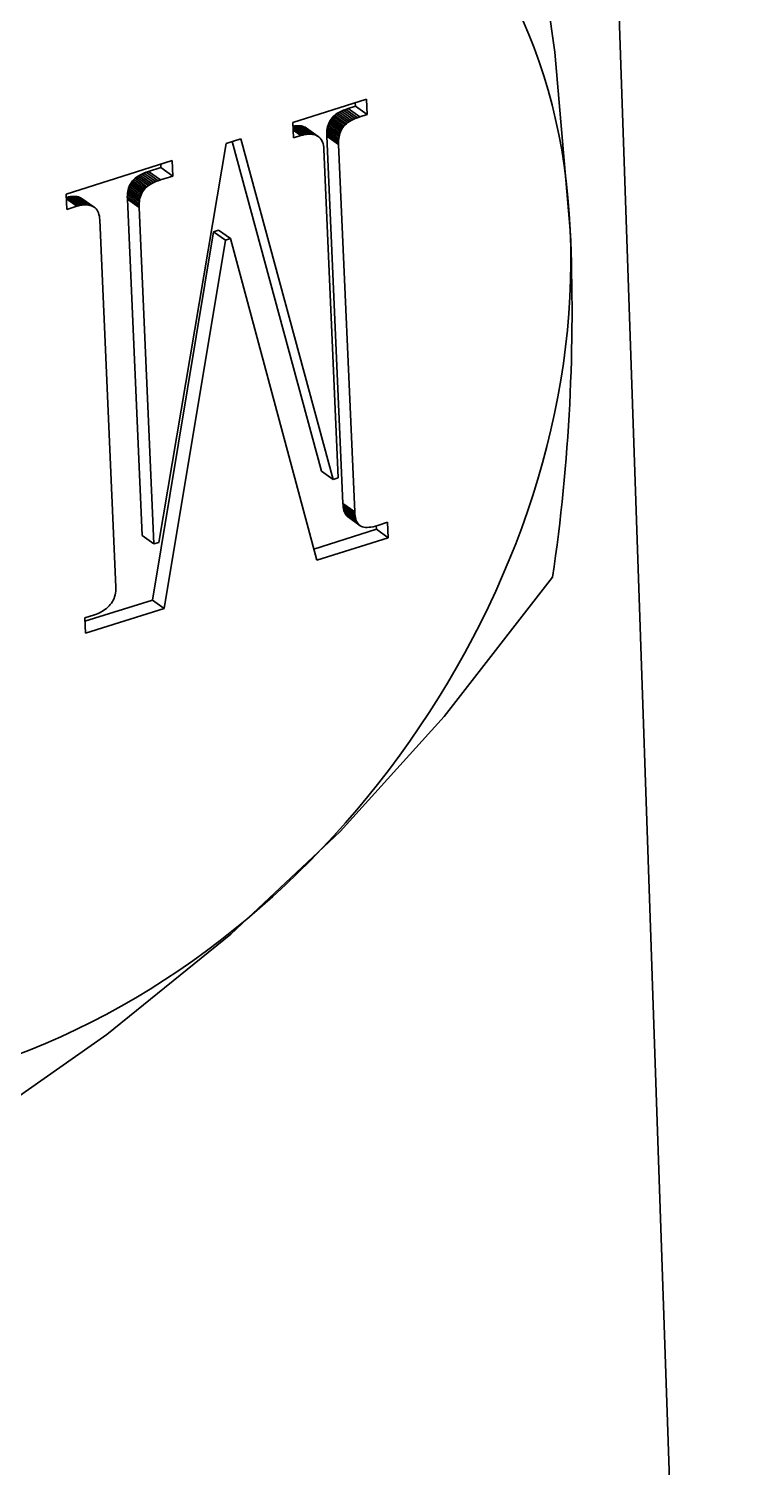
# Model space of a CAD drawing. Header units: millimetres. Extents: x 1333 to 129696, y -57210 to 105899.
# Drawn here: x 57159.275 to 57161.233, y 101200.526 to 101204.507 of the extents above; entities that cross this region are included whole.
import ezdxf

# ---------------------------------------------------------------- set-up
doc = ezdxf.new("R2010")
doc.units = ezdxf.units.MM
doc.header["$LTSCALE"] = 0.5
doc.layers.add('标注线', color=3, linetype='Continuous', lineweight=18)
doc.styles.add('DIM', font='romans.shx', dxfattribs={"width": 0.8, "bigfont": 'bigfont.shx'})
doc.dimstyles.new('DEH 1-1', dxfattribs={"dimtxt": 3.5, "dimasz": 2.5, "dimexe": 1, "dimexo": 0.625, "dimgap": 1.2, "dimtad": 1, "dimtoh": 1, "dimdsep": 46, "dimtxsty": 'DIM', "dimblk": 'OPEN', "dimcen": 0, "dimclrd": 8, "dimclre": 8, "dimclrt": 2, "dimazin": 2, "dimtfac": 0.5, "dimtmove": 0, "dimatfit": 3, "dimldrblk": 'OPEN', "dimfxl": 0, "dimtolj": 2, "dimlwd": 18, "dimlwe": 18, "dimarcsym": 0})

# ---------------------------------------------------------------- blocks, each defined once
blk = doc.blocks.new('_Open')
at = {"color": 0, "linetype": 'ByBlock', "lineweight": -2}
for p, q in [((-1, 0.1667), (0, 0)), ((-1, -0.1667), (0, 0)), ((0, 0), (-1, 0))]:
    blk.add_line(p, q, dxfattribs=at)

msp = doc.modelspace()

# ---------------------------------------------------------------- linework, layer by layer
at = {"color": 7, "lineweight": 35}
msp.add_line((57161.736, 101180.422), (57160.8044, 101207.6003), dxfattribs=at)
at = {"color": 7, "lineweight": 35, "ltscale": 0.021434}
msp.add_line((57160.0054, 101204.2472), (57160.2098, 101204.3117), dxfattribs=at)
at = {"color": 7, "lineweight": 35, "ltscale": 0.004269}
for p, q in [((57160.2098, 101204.3117), (57160.2117, 101204.269)), ((57159.3803, 101204.0067), (57159.3785, 101204.0494)), ((57160.268, 101203.141), (57160.2698, 101203.0983))]:
    msp.add_line(p, q, dxfattribs=at)
at = {"color": 7, "lineweight": 35, "ltscale": 0.000512369}
for p, q in [((57160.1252, 101204.2701), (57160.1212, 101204.2669)), ((57160.1579, 101204.2469), (57160.1539, 101204.2437)), ((57159.6059, 101204.0727), (57159.6019, 101204.0696))]:
    msp.add_line(p, q, dxfattribs=at)
at = {"color": 7, "lineweight": 35, "ltscale": 0.000542546}
for p, q in [((57160.1297, 101204.2731), (57160.1252, 101204.2701)), ((57160.1624, 101204.2499), (57160.1579, 101204.2469)), ((57159.5778, 101204.099), (57159.5733, 101204.096))]:
    msp.add_line(p, q, dxfattribs=at)
at = {"color": 7, "lineweight": 35, "ltscale": 0.004008}
for p, q in [((57160.1579, 101204.2469), (57160.1252, 101204.2701)), ((57160.1624, 101204.2499), (57160.1297, 101204.2731)), ((57160.1673, 101204.2527), (57160.1347, 101204.276)), ((57160.1727, 101204.2554), (57160.14, 101204.2786)), ((57160.1846, 101204.2603), (57160.152, 101204.2836)), ((57160.1912, 101204.2625), (57160.1586, 101204.2858)), ((57160.2117, 101204.269), (57160.179, 101204.2922)), ((57160.0382, 101204.2137), (57160.0055, 101204.2369)), ((57160.0432, 101204.2145), (57160.0105, 101204.2378)), ((57160.048, 101204.215), (57160.0153, 101204.2383)), ((57160.0525, 101204.2152), (57160.0199, 101204.2384)), ((57160.0569, 101204.215), (57160.0243, 101204.2382)), ((57160.0611, 101204.2145), (57160.0285, 101204.2377)), ((57160.069, 101204.2123), (57160.0363, 101204.2356)), ((57160.076, 101204.2087), (57160.0433, 101204.232)), ((57160.1376, 101204.2213), (57160.105, 101204.2445)), ((57160.1395, 101204.2255), (57160.1069, 101204.2487)), ((57160.1417, 101204.2295), (57160.1091, 101204.2527)), ((57160.1442, 101204.2333), (57160.1115, 101204.2565)), ((57160.1502, 101204.2404), (57160.1175, 101204.2636)), ((57160.1539, 101204.2437), (57160.1212, 101204.2669)), ((57160.1322, 101204.1919), (57160.0996, 101204.2152)), ((57160.1324, 101204.1863), (57160.0997, 101204.2096)), ((57160.1329, 101204.2025), (57160.1003, 101204.2258)), ((57159.6393, 101204.0884), (57159.6066, 101204.1117)), ((57159.6733, 101204.0992), (57159.6407, 101204.1224)), ((57159.5876, 101204.0513), (57159.5549, 101204.0746)), ((57159.5897, 101204.0553), (57159.5571, 101204.0786)), ((57159.595, 101204.0628), (57159.5624, 101204.086)), ((57159.6059, 101204.0727), (57159.5733, 101204.096)), ((57159.6265, 101204.0838), (57159.5938, 101204.1071)), ((57159.6327, 101204.0862), (57159.6, 101204.1094)), ((57159.413, 101204.0169), (57159.3803, 101204.0401)), ((57159.4231, 101204.0189), (57159.3904, 101204.0422)), ((57159.4278, 101204.0194), (57159.3952, 101204.0427)), ((57159.4324, 101204.0196), (57159.3998, 101204.0428)), ((57159.4368, 101204.0194), (57159.4042, 101204.0426)), ((57159.441, 101204.0188), (57159.4084, 101204.0421)), ((57159.4488, 101204.0167), (57159.4162, 101204.0399)), ((57159.4525, 101204.0151), (57159.4198, 101204.0383)), ((57159.4559, 101204.0131), (57159.4232, 101204.0364)), ((57159.5803, 101204.0178), (57159.5477, 101204.041)), ((57159.5805, 101204.0232), (57159.5478, 101204.0464)), ((57159.5804, 101204.0122), (57159.5478, 101204.0355)), ((57159.5817, 101204.0334), (57159.5491, 101204.0566)), ((57159.5828, 101204.0382), (57159.5501, 101204.0614)), ((57159.584, 101204.0427), (57159.5514, 101204.066)), ((57159.8193, 101203.9218), (57159.7866, 101203.9451)), ((57160.1773, 101203.1644), (57160.1446, 101203.1877)), ((57160.1779, 101203.1593), (57160.1453, 101203.1825)), ((57160.1788, 101203.1545), (57160.1462, 101203.1778)), ((57160.18, 101203.1501), (57160.1473, 101203.1734)), ((57160.1814, 101203.1461), (57160.1487, 101203.1693)), ((57160.1831, 101203.1424), (57160.1504, 101203.1657)), ((57160.185, 101203.1392), (57160.1524, 101203.1624)), ((57160.1872, 101203.1363), (57160.1545, 101203.1595)), ((57160.1897, 101203.1337), (57160.157, 101203.157)), ((57159.6212, 101203.0811), (57159.5885, 101203.1043))]:
    msp.add_line(p, q, dxfattribs=at)
at = {"color": 7, "lineweight": 35, "ltscale": 0.000570438}
for p, q in [((57160.1347, 101204.276), (57160.1297, 101204.2731)), ((57160.1673, 101204.2527), (57160.1624, 101204.2499))]:
    msp.add_line(p, q, dxfattribs=at)
at = {"color": 7, "lineweight": 35, "ltscale": 0.000595054}
for p, q in [((57160.14, 101204.2786), (57160.1347, 101204.276)), ((57160.1727, 101204.2554), (57160.1673, 101204.2527)), ((57159.5881, 101204.1045), (57159.5828, 101204.1018)), ((57159.6207, 101204.0813), (57159.6154, 101204.0786))]:
    msp.add_line(p, q, dxfattribs=at)
at = {"color": 7, "lineweight": 35, "ltscale": 0.000633357}
msp.add_line((57160.1458, 101204.2812), (57160.14, 101204.2786), dxfattribs=at)
at = {"color": 7, "lineweight": 35, "ltscale": 0.000660542}
msp.add_line((57160.152, 101204.2836), (57160.1458, 101204.2812), dxfattribs=at)
at = {"color": 7, "lineweight": 35, "ltscale": 0.004009}
for p, q in [((57160.1785, 101204.2579), (57160.1458, 101204.2812)), ((57160.0651, 101204.2136), (57160.0325, 101204.2368)), ((57160.0726, 101204.2107), (57160.04, 101204.234)), ((57160.1337, 101204.2075), (57160.101, 101204.2307)), ((57160.1347, 101204.2123), (57160.102, 101204.2355)), ((57160.136, 101204.2169), (57160.1034, 101204.2401)), ((57160.147, 101204.2369), (57160.1143, 101204.2602)), ((57160.1324, 101204.1973), (57160.0998, 101204.2206)), ((57159.5983, 101204.0662), (57159.5656, 101204.0895)), ((57159.6019, 101204.0696), (57159.5693, 101204.0928)), ((57159.6105, 101204.0757), (57159.5778, 101204.099)), ((57159.6154, 101204.0786), (57159.5828, 101204.1018)), ((57159.6207, 101204.0813), (57159.5881, 101204.1045)), ((57159.4181, 101204.0181), (57159.3854, 101204.0413)), ((57159.4451, 101204.0179), (57159.4124, 101204.0412)), ((57159.581, 101204.0284), (57159.5483, 101204.0516)), ((57159.5857, 101204.0471), (57159.553, 101204.0704)), ((57159.8329, 101203.9261), (57159.8002, 101203.9494)), ((57160.1177, 101203.2593), (57160.0851, 101203.2826)), ((57160.1769, 101203.1699), (57160.1443, 101203.1932)), ((57160.1924, 101203.1316), (57160.1597, 101203.1548)), ((57160.2698, 101203.0983), (57160.2372, 101203.1216)), ((57159.6498, 101202.9027), (57159.6171, 101202.926))]:
    msp.add_line(p, q, dxfattribs=at)
at = {"color": 7, "lineweight": 35, "ltscale": 0.000695807}
for p, q in [((57160.1586, 101204.2858), (57160.152, 101204.2836)), ((57160.1912, 101204.2625), (57160.1846, 101204.2603)), ((57159.6066, 101204.1117), (57159.6, 101204.1094)), ((57159.6393, 101204.0884), (57159.6327, 101204.0862))]:
    msp.add_line(p, q, dxfattribs=at)
at = {"color": 7, "lineweight": 35, "ltscale": 0.002144}
for p, q in [((57160.179, 101204.2922), (57160.1586, 101204.2858)), ((57160.2117, 101204.269), (57160.1912, 101204.2625)), ((57160.0277, 101204.211), (57160.0072, 101204.2045))]:
    msp.add_line(p, q, dxfattribs=at)
at = {"color": 7, "lineweight": 35, "ltscale": 0.00095768}
for p, q in [((57160.1786, 101204.3018), (57160.179, 101204.2922)), ((57159.6402, 101204.132), (57159.6407, 101204.1224))]:
    msp.add_line(p, q, dxfattribs=at)
at = {"color": 7, "lineweight": 35, "ltscale": 0.00427}
for p, q in [((57160.0072, 101204.2045), (57160.0054, 101204.2472)), ((57159.6714, 101204.1418), (57159.6733, 101204.0992))]:
    msp.add_line(p, q, dxfattribs=at)
at = {"color": 7, "lineweight": 35, "ltscale": 0.000507602}
for p, q in [((57160.0105, 101204.2378), (57160.0055, 101204.2369)), ((57160.0432, 101204.2145), (57160.0382, 101204.2137)), ((57159.4231, 101204.0189), (57159.4181, 101204.0181))]:
    msp.add_line(p, q, dxfattribs=at)
at = {"color": 7, "lineweight": 35, "ltscale": 0.003312}
msp.add_line((57160.033, 101204.2125), (57160.006, 101204.2317), dxfattribs=at)
at = {"color": 7, "lineweight": 35, "ltscale": 0.00047873}
for p, q in [((57160.0153, 101204.2383), (57160.0105, 101204.2378)), ((57160.048, 101204.215), (57160.0432, 101204.2145)), ((57159.3952, 101204.0427), (57159.3904, 101204.0422))]:
    msp.add_line(p, q, dxfattribs=at)
at = {"color": 7, "lineweight": 35, "ltscale": 0.000458018}
for p, q in [((57160.0199, 101204.2384), (57160.0153, 101204.2383)), ((57160.0525, 101204.2152), (57160.048, 101204.215)), ((57159.3998, 101204.0428), (57159.3952, 101204.0427))]:
    msp.add_line(p, q, dxfattribs=at)
at = {"color": 7, "lineweight": 35, "ltscale": 0.000439901}
for p, q in [((57160.0243, 101204.2382), (57160.0199, 101204.2384)), ((57160.0569, 101204.215), (57160.0525, 101204.2152)), ((57159.4042, 101204.0426), (57159.3998, 101204.0428))]:
    msp.add_line(p, q, dxfattribs=at)
at = {"color": 7, "lineweight": 35, "ltscale": 0.000424809}
for p, q in [((57160.0285, 101204.2377), (57160.0243, 101204.2382)), ((57159.441, 101204.0188), (57159.4368, 101204.0194))]:
    msp.add_line(p, q, dxfattribs=at)
at = {"color": 7, "lineweight": 35, "ltscale": 0.00040648}
msp.add_line((57160.0325, 101204.2368), (57160.0285, 101204.2377), dxfattribs=at)
at = {"color": 7, "lineweight": 35, "ltscale": 0.000404367}
msp.add_line((57160.0363, 101204.2356), (57160.0325, 101204.2368), dxfattribs=at)
at = {"color": 7, "lineweight": 35, "ltscale": 0.000399116}
msp.add_line((57160.04, 101204.234), (57160.0363, 101204.2356), dxfattribs=at)
at = {"color": 7, "lineweight": 35, "ltscale": 0.000389533}
for p, q in [((57160.0433, 101204.232), (57160.04, 101204.234)), ((57159.4232, 101204.0364), (57159.4198, 101204.0383))]:
    msp.add_line(p, q, dxfattribs=at)
at = {"color": 7, "lineweight": 35, "ltscale": 0.000505064}
for p, q in [((57160.101, 101204.2307), (57160.1003, 101204.2258)), ((57159.5491, 101204.0566), (57159.5483, 101204.0516))]:
    msp.add_line(p, q, dxfattribs=at)
at = {"color": 7, "lineweight": 35, "ltscale": 0.000490232}
for p, q in [((57160.102, 101204.2355), (57160.101, 101204.2307)), ((57160.1347, 101204.2123), (57160.1337, 101204.2075)), ((57159.5501, 101204.0614), (57159.5491, 101204.0566)), ((57159.5828, 101204.0382), (57159.5817, 101204.0334))]:
    msp.add_line(p, q, dxfattribs=at)
at = {"color": 7, "lineweight": 35, "ltscale": 0.000478516}
for p, q in [((57160.1034, 101204.2401), (57160.102, 101204.2355)), ((57160.136, 101204.2169), (57160.1347, 101204.2123))]:
    msp.add_line(p, q, dxfattribs=at)
at = {"color": 7, "lineweight": 35, "ltscale": 0.000467228}
msp.add_line((57160.105, 101204.2445), (57160.1034, 101204.2401), dxfattribs=at)
at = {"color": 7, "lineweight": 35, "ltscale": 0.000460998}
for p, q in [((57160.1069, 101204.2487), (57160.105, 101204.2445)), ((57160.1395, 101204.2255), (57160.1376, 101204.2213)), ((57159.5876, 101204.0513), (57159.5857, 101204.0471))]:
    msp.add_line(p, q, dxfattribs=at)
at = {"color": 7, "lineweight": 35, "ltscale": 0.000455516}
msp.add_line((57160.1091, 101204.2527), (57160.1069, 101204.2487), dxfattribs=at)
at = {"color": 7, "lineweight": 35, "ltscale": 0.000452906}
msp.add_line((57160.1115, 101204.2565), (57160.1091, 101204.2527), dxfattribs=at)
at = {"color": 7, "lineweight": 35, "ltscale": 0.000459033}
msp.add_line((57160.1143, 101204.2602), (57160.1115, 101204.2565), dxfattribs=at)
at = {"color": 7, "lineweight": 35, "ltscale": 0.00047394}
for p, q in [((57160.1175, 101204.2636), (57160.1143, 101204.2602)), ((57159.5983, 101204.0662), (57159.595, 101204.0628))]:
    msp.add_line(p, q, dxfattribs=at)
at = {"color": 7, "lineweight": 35, "ltscale": 0.000493708}
for p, q in [((57160.1212, 101204.2669), (57160.1175, 101204.2636)), ((57159.5693, 101204.0928), (57159.5656, 101204.0895)), ((57159.6019, 101204.0696), (57159.5983, 101204.0662))]:
    msp.add_line(p, q, dxfattribs=at)
at = {"color": 7, "lineweight": 35, "ltscale": 0.000452264}
for p, q in [((57160.1442, 101204.2333), (57160.1417, 101204.2295)), ((57159.5921, 101204.0591), (57159.5897, 101204.0553))]:
    msp.add_line(p, q, dxfattribs=at)
at = {"color": 7, "lineweight": 35, "ltscale": 0.00045843}
for p, q in [((57160.147, 101204.2369), (57160.1442, 101204.2333)), ((57159.5624, 101204.086), (57159.5596, 101204.0824))]:
    msp.add_line(p, q, dxfattribs=at)
at = {"color": 7, "lineweight": 35, "ltscale": 0.000475056}
msp.add_line((57160.1502, 101204.2404), (57160.147, 101204.2369), dxfattribs=at)
at = {"color": 7, "lineweight": 35, "ltscale": 0.000493197}
msp.add_line((57160.1539, 101204.2437), (57160.1502, 101204.2404), dxfattribs=at)
at = {"color": 7, "lineweight": 35, "ltscale": 0.000633051}
msp.add_line((57160.1785, 101204.2579), (57160.1727, 101204.2554), dxfattribs=at)
at = {"color": 7, "lineweight": 35, "ltscale": 0.000660817}
msp.add_line((57160.1846, 101204.2603), (57160.1785, 101204.2579), dxfattribs=at)
at = {"color": 7, "lineweight": 35, "ltscale": 0.004288}
msp.add_line((57159.8214, 101204.1891), (57159.8623, 101204.202), dxfattribs=at)
at = {"color": 7, "lineweight": 35, "ltscale": 0.094467}
msp.add_line((57159.838, 101204.1944), (57160.0851, 101203.2826), dxfattribs=at)
at = {"color": 7, "lineweight": 35, "ltscale": 0.09767}
msp.add_line((57159.8623, 101204.202), (57160.1177, 101203.2593), dxfattribs=at)
at = {"color": 7, "lineweight": 35, "ltscale": 0.002629}
msp.add_line((57160.0277, 101204.211), (57160.0063, 101204.2262), dxfattribs=at)
at = {"color": 7, "lineweight": 35, "ltscale": 0.000553131}
msp.add_line((57160.033, 101204.2125), (57160.0277, 101204.211), dxfattribs=at)
at = {"color": 7, "lineweight": 35, "ltscale": 0.000532447}
msp.add_line((57160.0382, 101204.2137), (57160.033, 101204.2125), dxfattribs=at)
at = {"color": 7, "lineweight": 35, "ltscale": 0.00042471}
for p, q in [((57160.0611, 101204.2145), (57160.0569, 101204.215)), ((57159.4084, 101204.0421), (57159.4042, 101204.0426))]:
    msp.add_line(p, q, dxfattribs=at)
at = {"color": 7, "lineweight": 35, "ltscale": 0.000406815}
msp.add_line((57160.0651, 101204.2136), (57160.0611, 101204.2145), dxfattribs=at)
at = {"color": 7, "lineweight": 35, "ltscale": 0.000403897}
msp.add_line((57160.069, 101204.2123), (57160.0651, 101204.2136), dxfattribs=at)
at = {"color": 7, "lineweight": 35, "ltscale": 0.000399725}
msp.add_line((57160.0726, 101204.2107), (57160.069, 101204.2123), dxfattribs=at)
at = {"color": 7, "lineweight": 35, "ltscale": 0.000389147}
for p, q in [((57160.076, 101204.2087), (57160.0726, 101204.2107)), ((57159.4559, 101204.0131), (57159.4525, 101204.0151))]:
    msp.add_line(p, q, dxfattribs=at)
at = {"color": 7, "lineweight": 35, "ltscale": 0.000385163}
msp.add_line((57160.079, 101204.2064), (57160.076, 101204.2087), dxfattribs=at)
at = {"color": 7, "lineweight": 35, "ltscale": 0.000384134}
msp.add_line((57160.0817, 101204.2037), (57160.079, 101204.2064), dxfattribs=at)
at = {"color": 7, "lineweight": 35, "ltscale": 0.000394291}
msp.add_line((57160.0841, 101204.2005), (57160.0817, 101204.2037), dxfattribs=at)
at = {"color": 7, "lineweight": 35, "ltscale": 0.000409687}
for p, q in [((57160.0862, 101204.197), (57160.0841, 101204.2005)), ((57159.4661, 101204.0013), (57159.464, 101204.0049))]:
    msp.add_line(p, q, dxfattribs=at)
at = {"color": 7, "lineweight": 35, "ltscale": 0.000427772}
for p, q in [((57160.0879, 101204.1931), (57160.0862, 101204.197)), ((57159.4678, 101203.9974), (57159.4661, 101204.0013))]:
    msp.add_line(p, q, dxfattribs=at)
at = {"color": 7, "lineweight": 35, "ltscale": 0.000454069}
for p, q in [((57160.0893, 101204.1887), (57160.0879, 101204.1931)), ((57159.4692, 101203.9931), (57159.4678, 101203.9974))]:
    msp.add_line(p, q, dxfattribs=at)
at = {"color": 7, "lineweight": 35, "ltscale": 0.000539709}
for p, q in [((57160.0998, 101204.2206), (57160.0996, 101204.2152)), ((57159.5478, 101204.0464), (57159.5477, 101204.041))]:
    msp.add_line(p, q, dxfattribs=at)
at = {"color": 7, "lineweight": 35, "ltscale": 0.000558605}
for p, q in [((57160.0996, 101204.2152), (57160.0997, 101204.2096)), ((57160.1322, 101204.1919), (57160.1324, 101204.1863)), ((57159.5477, 101204.041), (57159.5478, 101204.0355))]:
    msp.add_line(p, q, dxfattribs=at)
at = {"color": 7, "lineweight": 35, "ltscale": 0.101742}
msp.add_line((57160.0997, 101204.2096), (57160.1443, 101203.1932), dxfattribs=at)
at = {"color": 7, "lineweight": 35, "ltscale": 0.000520332}
for p, q in [((57160.1003, 101204.2258), (57160.0998, 101204.2206)), ((57159.5483, 101204.0516), (57159.5478, 101204.0464))]:
    msp.add_line(p, q, dxfattribs=at)
at = {"color": 7, "lineweight": 35, "ltscale": 0.000538946}
for p, q in [((57160.1324, 101204.1973), (57160.1322, 101204.1919)), ((57159.5805, 101204.0232), (57159.5803, 101204.0178))]:
    msp.add_line(p, q, dxfattribs=at)
at = {"color": 7, "lineweight": 35, "ltscale": 0.000521092}
msp.add_line((57160.1329, 101204.2025), (57160.1324, 101204.1973), dxfattribs=at)
at = {"color": 7, "lineweight": 35, "ltscale": 0.000504309}
msp.add_line((57160.1337, 101204.2075), (57160.1329, 101204.2025), dxfattribs=at)
at = {"color": 7, "lineweight": 35, "ltscale": 0.000467946}
msp.add_line((57160.1376, 101204.2213), (57160.136, 101204.2169), dxfattribs=at)
at = {"color": 7, "lineweight": 35, "ltscale": 0.000456184}
msp.add_line((57160.1417, 101204.2295), (57160.1395, 101204.2255), dxfattribs=at)
at = {"color": 7, "lineweight": 35, "ltscale": 0.111942}
msp.add_line((57159.6348, 101203.0853), (57159.8214, 101204.1891), dxfattribs=at)
at = {"color": 7, "lineweight": 35, "ltscale": 0.000481288}
msp.add_line((57160.0903, 101204.184), (57160.0893, 101204.1887), dxfattribs=at)
at = {"color": 7, "lineweight": 35, "ltscale": 0.000515635}
msp.add_line((57160.0911, 101204.1789), (57160.0903, 101204.184), dxfattribs=at)
at = {"color": 7, "lineweight": 35, "ltscale": 0.000550215}
for p, q in [((57160.0915, 101204.1734), (57160.0911, 101204.1789)), ((57159.4714, 101203.9778), (57159.471, 101203.9833))]:
    msp.add_line(p, q, dxfattribs=at)
at = {"color": 7, "lineweight": 35, "ltscale": 0.09107}
msp.add_line((57160.1313, 101203.2636), (57160.0915, 101204.1734), dxfattribs=at)
at = {"color": 7, "lineweight": 35, "ltscale": 0.101743}
msp.add_line((57160.1324, 101204.1863), (57160.1769, 101203.1699), dxfattribs=at)
at = {"color": 7, "lineweight": 35, "ltscale": 0.030721}
msp.add_line((57159.3785, 101204.0494), (57159.6714, 101204.1418), dxfattribs=at)
at = {"color": 7, "lineweight": 35, "ltscale": 0.003571}
for p, q in [((57159.6407, 101204.1224), (57159.6066, 101204.1117)), ((57159.6733, 101204.0992), (57159.6393, 101204.0884))]:
    msp.add_line(p, q, dxfattribs=at)
at = {"color": 7, "lineweight": 35, "ltscale": 0.000460302}
msp.add_line((57159.5549, 101204.0746), (57159.553, 101204.0704), dxfattribs=at)
at = {"color": 7, "lineweight": 35, "ltscale": 0.000453276}
for p, q in [((57159.5571, 101204.0786), (57159.5549, 101204.0746)), ((57159.5897, 101204.0553), (57159.5876, 101204.0513))]:
    msp.add_line(p, q, dxfattribs=at)
at = {"color": 7, "lineweight": 35, "ltscale": 0.000456225}
msp.add_line((57159.5596, 101204.0824), (57159.5571, 101204.0786), dxfattribs=at)
at = {"color": 7, "lineweight": 35, "ltscale": 0.004004}
msp.add_line((57159.5921, 101204.0591), (57159.5596, 101204.0824), dxfattribs=at)
at = {"color": 7, "lineweight": 35, "ltscale": 0.000474497}
msp.add_line((57159.5656, 101204.0895), (57159.5624, 101204.086), dxfattribs=at)
at = {"color": 7, "lineweight": 35, "ltscale": 0.000511898}
msp.add_line((57159.5733, 101204.096), (57159.5693, 101204.0928), dxfattribs=at)
at = {"color": 7, "lineweight": 35, "ltscale": 0.000570819}
for p, q in [((57159.5828, 101204.1018), (57159.5778, 101204.099)), ((57159.6154, 101204.0786), (57159.6105, 101204.0757))]:
    msp.add_line(p, q, dxfattribs=at)
at = {"color": 7, "lineweight": 35, "ltscale": 0.000627465}
msp.add_line((57159.5938, 101204.1071), (57159.5881, 101204.1045), dxfattribs=at)
at = {"color": 7, "lineweight": 35, "ltscale": 0.000666242}
msp.add_line((57159.6, 101204.1094), (57159.5938, 101204.1071), dxfattribs=at)
at = {"color": 7, "lineweight": 35, "ltscale": 0.000542124}
msp.add_line((57159.6105, 101204.0757), (57159.6059, 101204.0727), dxfattribs=at)
at = {"color": 7, "lineweight": 35, "ltscale": 0.000627774}
msp.add_line((57159.6265, 101204.0838), (57159.6207, 101204.0813), dxfattribs=at)
at = {"color": 7, "lineweight": 35, "ltscale": 0.000666514}
msp.add_line((57159.6327, 101204.0862), (57159.6265, 101204.0838), dxfattribs=at)
at = {"color": 7, "lineweight": 35, "ltscale": 0.0035}
msp.add_line((57159.4076, 101204.0153), (57159.3791, 101204.0356), dxfattribs=at)
at = {"color": 7, "lineweight": 35, "ltscale": 0.000526676}
msp.add_line((57159.3854, 101204.0413), (57159.3803, 101204.0401), dxfattribs=at)
at = {"color": 7, "lineweight": 35, "ltscale": 0.000507476}
msp.add_line((57159.3904, 101204.0422), (57159.3854, 101204.0413), dxfattribs=at)
at = {"color": 7, "lineweight": 35, "ltscale": 0.000412439}
msp.add_line((57159.4124, 101204.0412), (57159.4084, 101204.0421), dxfattribs=at)
at = {"color": 7, "lineweight": 35, "ltscale": 0.000398567}
msp.add_line((57159.4162, 101204.0399), (57159.4124, 101204.0412), dxfattribs=at)
at = {"color": 7, "lineweight": 35, "ltscale": 0.00039942}
for p, q in [((57159.4198, 101204.0383), (57159.4162, 101204.0399)), ((57159.4525, 101204.0151), (57159.4488, 101204.0167))]:
    msp.add_line(p, q, dxfattribs=at)
at = {"color": 7, "lineweight": 35, "ltscale": 0.093204}
for p, q in [((57159.5478, 101204.0355), (57159.5885, 101203.1043)), ((57159.5804, 101204.0122), (57159.6212, 101203.0811))]:
    msp.add_line(p, q, dxfattribs=at)
at = {"color": 7, "lineweight": 35, "ltscale": 0.000476839}
for p, q in [((57159.5514, 101204.066), (57159.5501, 101204.0614)), ((57159.584, 101204.0427), (57159.5828, 101204.0382))]:
    msp.add_line(p, q, dxfattribs=at)
at = {"color": 7, "lineweight": 35, "ltscale": 0.000470051}
msp.add_line((57159.553, 101204.0704), (57159.5514, 101204.066), dxfattribs=at)
at = {"color": 7, "lineweight": 35, "ltscale": 0.000505819}
msp.add_line((57159.5817, 101204.0334), (57159.581, 101204.0284), dxfattribs=at)
at = {"color": 7, "lineweight": 35, "ltscale": 0.000469336}
msp.add_line((57159.5857, 101204.0471), (57159.584, 101204.0427), dxfattribs=at)
at = {"color": 7, "lineweight": 35, "ltscale": 0.000462792}
msp.add_line((57159.595, 101204.0628), (57159.5921, 101204.0591), dxfattribs=at)
at = {"color": 7, "lineweight": 35, "ltscale": 0.00286}
msp.add_line((57159.4076, 101204.0153), (57159.3803, 101204.0067), dxfattribs=at)
at = {"color": 7, "lineweight": 35, "ltscale": 0.000559205}
msp.add_line((57159.413, 101204.0169), (57159.4076, 101204.0153), dxfattribs=at)
at = {"color": 7, "lineweight": 35, "ltscale": 0.000526329}
msp.add_line((57159.4181, 101204.0181), (57159.413, 101204.0169), dxfattribs=at)
at = {"color": 7, "lineweight": 35, "ltscale": 0.000478811}
msp.add_line((57159.4278, 101204.0194), (57159.4231, 101204.0189), dxfattribs=at)
at = {"color": 7, "lineweight": 35, "ltscale": 0.000457993}
msp.add_line((57159.4324, 101204.0196), (57159.4278, 101204.0194), dxfattribs=at)
at = {"color": 7, "lineweight": 35, "ltscale": 0.000439867}
msp.add_line((57159.4368, 101204.0194), (57159.4324, 101204.0196), dxfattribs=at)
at = {"color": 7, "lineweight": 35, "ltscale": 0.000412604}
msp.add_line((57159.4451, 101204.0179), (57159.441, 101204.0188), dxfattribs=at)
at = {"color": 7, "lineweight": 35, "ltscale": 0.000398328}
msp.add_line((57159.4488, 101204.0167), (57159.4451, 101204.0179), dxfattribs=at)
at = {"color": 7, "lineweight": 35, "ltscale": 0.000385629}
msp.add_line((57159.4589, 101204.0108), (57159.4559, 101204.0131), dxfattribs=at)
at = {"color": 7, "lineweight": 35, "ltscale": 0.00038468}
msp.add_line((57159.4616, 101204.008), (57159.4589, 101204.0108), dxfattribs=at)
at = {"color": 7, "lineweight": 35, "ltscale": 0.000393683}
msp.add_line((57159.464, 101204.0049), (57159.4616, 101204.008), dxfattribs=at)
at = {"color": 7, "lineweight": 35, "ltscale": 0.000482641}
msp.add_line((57159.4703, 101203.9884), (57159.4692, 101203.9931), dxfattribs=at)
at = {"color": 7, "lineweight": 35, "ltscale": 0.000559368}
msp.add_line((57159.5803, 101204.0178), (57159.5804, 101204.0122), dxfattribs=at)
at = {"color": 7, "lineweight": 35, "ltscale": 0.000519572}
msp.add_line((57159.581, 101204.0284), (57159.5805, 101204.0232), dxfattribs=at)
at = {"color": 7, "lineweight": 35, "ltscale": 0.00051488}
msp.add_line((57159.471, 101203.9833), (57159.4703, 101203.9884), dxfattribs=at)
at = {"color": 7, "lineweight": 35, "ltscale": 0.101741}
msp.add_line((57159.5159, 101202.9614), (57159.4714, 101203.9778), dxfattribs=at)
at = {"color": 7, "lineweight": 35, "ltscale": 0.10331}
msp.add_line((57159.7866, 101203.9451), (57159.6171, 101202.926), dxfattribs=at)
at = {"color": 7, "lineweight": 35, "ltscale": 0.103311}
msp.add_line((57159.8193, 101203.9218), (57159.6498, 101202.9027), dxfattribs=at)
at = {"color": 7, "lineweight": 35, "ltscale": 0.001427}
for p, q in [((57159.8002, 101203.9494), (57159.7866, 101203.9451)), ((57159.8329, 101203.9261), (57159.8193, 101203.9218)), ((57160.1177, 101203.2593), (57160.1313, 101203.2636)), ((57159.6212, 101203.0811), (57159.6348, 101203.0853))]:
    msp.add_line(p, q, dxfattribs=at)
at = {"color": 7, "lineweight": 35, "ltscale": 0.092174}
msp.add_line((57160.0723, 101203.036), (57159.8329, 101203.9261), dxfattribs=at)
at = {"color": 7, "lineweight": 35, "ltscale": 0.000551297}
msp.add_line((57160.1443, 101203.1932), (57160.1446, 101203.1877), dxfattribs=at)
at = {"color": 7, "lineweight": 35, "ltscale": 0.000517073}
for p, q in [((57160.1446, 101203.1877), (57160.1453, 101203.1825)), ((57160.1773, 101203.1644), (57160.1779, 101203.1593))]:
    msp.add_line(p, q, dxfattribs=at)
at = {"color": 7, "lineweight": 35, "ltscale": 0.000484797}
for p, q in [((57160.1453, 101203.1825), (57160.1462, 101203.1778)), ((57160.1779, 101203.1593), (57160.1788, 101203.1545))]:
    msp.add_line(p, q, dxfattribs=at)
at = {"color": 7, "lineweight": 35, "ltscale": 0.000453759}
for p, q in [((57160.1462, 101203.1778), (57160.1473, 101203.1734)), ((57160.1788, 101203.1545), (57160.18, 101203.1501))]:
    msp.add_line(p, q, dxfattribs=at)
at = {"color": 7, "lineweight": 35, "ltscale": 0.000426592}
for p, q in [((57160.1473, 101203.1734), (57160.1487, 101203.1693)), ((57160.18, 101203.1501), (57160.1814, 101203.1461))]:
    msp.add_line(p, q, dxfattribs=at)
at = {"color": 7, "lineweight": 35, "ltscale": 0.000402742}
for p, q in [((57160.1487, 101203.1693), (57160.1504, 101203.1657)), ((57160.1814, 101203.1461), (57160.1831, 101203.1424))]:
    msp.add_line(p, q, dxfattribs=at)
at = {"color": 7, "lineweight": 35, "ltscale": 0.000381802}
for p, q in [((57160.1504, 101203.1657), (57160.1524, 101203.1624)), ((57160.1831, 101203.1424), (57160.185, 101203.1392))]:
    msp.add_line(p, q, dxfattribs=at)
at = {"color": 7, "lineweight": 35, "ltscale": 0.000360735}
msp.add_line((57160.1524, 101203.1624), (57160.1545, 101203.1595), dxfattribs=at)
at = {"color": 7, "lineweight": 35, "ltscale": 0.000356606}
msp.add_line((57160.1545, 101203.1595), (57160.157, 101203.157), dxfattribs=at)
at = {"color": 7, "lineweight": 35, "ltscale": 0.000344586}
msp.add_line((57160.157, 101203.157), (57160.1597, 101203.1548), dxfattribs=at)
at = {"color": 7, "lineweight": 35, "ltscale": 0.000550536}
msp.add_line((57160.1769, 101203.1699), (57160.1773, 101203.1644), dxfattribs=at)
at = {"color": 7, "lineweight": 35, "ltscale": 0.01817}
msp.add_line((57160.2372, 101203.1216), (57160.0639, 101203.0669), dxfattribs=at)
at = {"color": 7, "lineweight": 35, "ltscale": 0.00036012}
msp.add_line((57160.185, 101203.1392), (57160.1872, 101203.1363), dxfattribs=at)
at = {"color": 7, "lineweight": 35, "ltscale": 0.00035715}
msp.add_line((57160.1872, 101203.1363), (57160.1897, 101203.1337), dxfattribs=at)
at = {"color": 7, "lineweight": 35, "ltscale": 0.000345065}
msp.add_line((57160.1897, 101203.1337), (57160.1924, 101203.1316), dxfattribs=at)
at = {"color": 7, "lineweight": 35, "ltscale": 0.000352792}
msp.add_line((57160.1924, 101203.1316), (57160.1954, 101203.1298), dxfattribs=at)
at = {"color": 7, "lineweight": 35, "ltscale": 0.000374024}
msp.add_line((57160.1954, 101203.1298), (57160.1989, 101203.1284), dxfattribs=at)
at = {"color": 7, "lineweight": 35, "ltscale": 0.000395988}
msp.add_line((57160.1989, 101203.1284), (57160.2027, 101203.1275), dxfattribs=at)
at = {"color": 7, "lineweight": 35, "ltscale": 0.000424515}
msp.add_line((57160.2027, 101203.1275), (57160.207, 101203.1269), dxfattribs=at)
at = {"color": 7, "lineweight": 35, "ltscale": 0.000464028}
msp.add_line((57160.207, 101203.1269), (57160.2116, 101203.1268), dxfattribs=at)
at = {"color": 7, "lineweight": 35, "ltscale": 0.000507421}
msp.add_line((57160.2116, 101203.1268), (57160.2167, 101203.1271), dxfattribs=at)
at = {"color": 7, "lineweight": 35, "ltscale": 0.000541676}
msp.add_line((57160.2167, 101203.1271), (57160.222, 101203.1278), dxfattribs=at)
at = {"color": 7, "lineweight": 35, "ltscale": 0.000596574}
msp.add_line((57160.222, 101203.1278), (57160.2279, 101203.1289), dxfattribs=at)
at = {"color": 7, "lineweight": 35, "ltscale": 0.000640804}
msp.add_line((57160.2279, 101203.1289), (57160.2341, 101203.1304), dxfattribs=at)
at = {"color": 7, "lineweight": 35, "ltscale": 0.00068729}
msp.add_line((57160.2341, 101203.1304), (57160.2407, 101203.1324), dxfattribs=at)
at = {"color": 7, "lineweight": 35, "ltscale": 0.000964539}
msp.add_line((57160.2367, 101203.1312), (57160.2372, 101203.1216), dxfattribs=at)
at = {"color": 7, "lineweight": 35, "ltscale": 0.002861}
for p, q in [((57160.2407, 101203.1324), (57160.268, 101203.141)), ((57159.4298, 101202.8765), (57159.4571, 101202.8852))]:
    msp.add_line(p, q, dxfattribs=at)
at = {"color": 7, "lineweight": 35, "ltscale": 0.020717}
msp.add_line((57160.2698, 101203.0983), (57160.0723, 101203.036), dxfattribs=at)
at = {"color": 7, "lineweight": 35, "ltscale": 0.000560031}
msp.add_line((57159.516, 101202.9558), (57159.5159, 101202.9614), dxfattribs=at)
at = {"color": 7, "lineweight": 35, "ltscale": 0.019597}
msp.add_line((57159.6171, 101202.926), (57159.4302, 101202.867), dxfattribs=at)
at = {"color": 7, "lineweight": 35, "ltscale": 0.000507277}
msp.add_line((57159.5007, 101202.9133), (57159.5038, 101202.9173), dxfattribs=at)
at = {"color": 7, "lineweight": 35, "ltscale": 0.000500875}
msp.add_line((57159.5038, 101202.9173), (57159.5066, 101202.9215), dxfattribs=at)
at = {"color": 7, "lineweight": 35, "ltscale": 0.000499385}
msp.add_line((57159.5066, 101202.9215), (57159.509, 101202.9259), dxfattribs=at)
at = {"color": 7, "lineweight": 35, "ltscale": 0.000495929}
msp.add_line((57159.509, 101202.9259), (57159.511, 101202.9304), dxfattribs=at)
at = {"color": 7, "lineweight": 35, "ltscale": 0.000501513}
msp.add_line((57159.511, 101202.9304), (57159.5127, 101202.9351), dxfattribs=at)
at = {"color": 7, "lineweight": 35, "ltscale": 0.000507879}
msp.add_line((57159.5127, 101202.9351), (57159.5141, 101202.94), dxfattribs=at)
at = {"color": 7, "lineweight": 35, "ltscale": 0.000515919}
msp.add_line((57159.5141, 101202.94), (57159.5151, 101202.9451), dxfattribs=at)
at = {"color": 7, "lineweight": 35, "ltscale": 0.000527681}
msp.add_line((57159.5151, 101202.9451), (57159.5157, 101202.9503), dxfattribs=at)
at = {"color": 7, "lineweight": 35, "ltscale": 0.000543308}
msp.add_line((57159.5157, 101202.9503), (57159.516, 101202.9558), dxfattribs=at)
at = {"color": 7, "lineweight": 35, "ltscale": 0.004268}
msp.add_line((57159.4317, 101202.8339), (57159.4298, 101202.8765), dxfattribs=at)
at = {"color": 7, "lineweight": 35, "ltscale": 0.022867}
msp.add_line((57159.6498, 101202.9027), (57159.4317, 101202.8339), dxfattribs=at)
at = {"color": 7, "lineweight": 35, "ltscale": 0.000561689}
msp.add_line((57159.4571, 101202.8852), (57159.4624, 101202.887), dxfattribs=at)
at = {"color": 7, "lineweight": 35, "ltscale": 0.000552246}
msp.add_line((57159.4624, 101202.887), (57159.4675, 101202.889), dxfattribs=at)
at = {"color": 7, "lineweight": 35, "ltscale": 0.000543839}
msp.add_line((57159.4675, 101202.889), (57159.4725, 101202.8913), dxfattribs=at)
at = {"color": 7, "lineweight": 35, "ltscale": 0.000531727}
msp.add_line((57159.4725, 101202.8913), (57159.4772, 101202.8938), dxfattribs=at)
at = {"color": 7, "lineweight": 35, "ltscale": 0.000521815}
msp.add_line((57159.4772, 101202.8938), (57159.4816, 101202.8965), dxfattribs=at)
at = {"color": 7, "lineweight": 35, "ltscale": 0.000517613}
msp.add_line((57159.4816, 101202.8965), (57159.4859, 101202.8994), dxfattribs=at)
at = {"color": 7, "lineweight": 35, "ltscale": 0.000511427}
msp.add_line((57159.4859, 101202.8994), (57159.4899, 101202.9026), dxfattribs=at)
at = {"color": 7, "lineweight": 35, "ltscale": 0.000511443}
msp.add_line((57159.4899, 101202.9026), (57159.4938, 101202.906), dxfattribs=at)
at = {"color": 7, "lineweight": 35, "ltscale": 0.000508191}
msp.add_line((57159.4938, 101202.906), (57159.4974, 101202.9095), dxfattribs=at)
at = {"color": 7, "lineweight": 35, "ltscale": 0.00050757}
msp.add_line((57159.4974, 101202.9095), (57159.5007, 101202.9133), dxfattribs=at)
at = {"color": 7, "lineweight": 35}
for points in [[(57160.6349, 101205.043), (57160.6912, 101204.7222), (57160.7311, 101204.4423), (57160.7734, 101203.9494)], [(57160.7248, 101202.989), (57160.4248, 101202.6034), (57160.1365, 101202.2858), (57159.8343, 101202.001), (57159.4908, 101201.7233), (57159.0661, 101201.4261)]]:
    msp.add_lwpolyline(points, dxfattribs=at)
msp.add_arc((57155.7139, 101203.7245), 5.0645, 351.649, 2.5448, dxfattribs=at)
for centre, major_axis, start_param, end_param in [((57157.9465, 101204.2117), (1.5225, 2.1384), 6.283138, 9.424731), ((57158.2339, 101204.0071), (1.3122, 1.8431), 6.283138, 9.211683), ((57159.0698, 101203.4119), (1.16, 1.6292), 2.36449, 8.647675)]:
    msp.add_ellipse(centre, major_axis=major_axis, ratio=0.767269, start_param=start_param, end_param=end_param, dxfattribs=at)

# ---------------------------------------------------------------- leaders
at = {"layer": '标注线'}
msp.add_leader([(57156.6404, 101216.5498), (57174.154, 101187.0281), (57212.0974, 101187.0281)], dimstyle='DEH 1-1', override={"dimgap": 1.2, "dimtad": 1}, dxfattribs=at)

doc.saveas('drawing.dxf')
